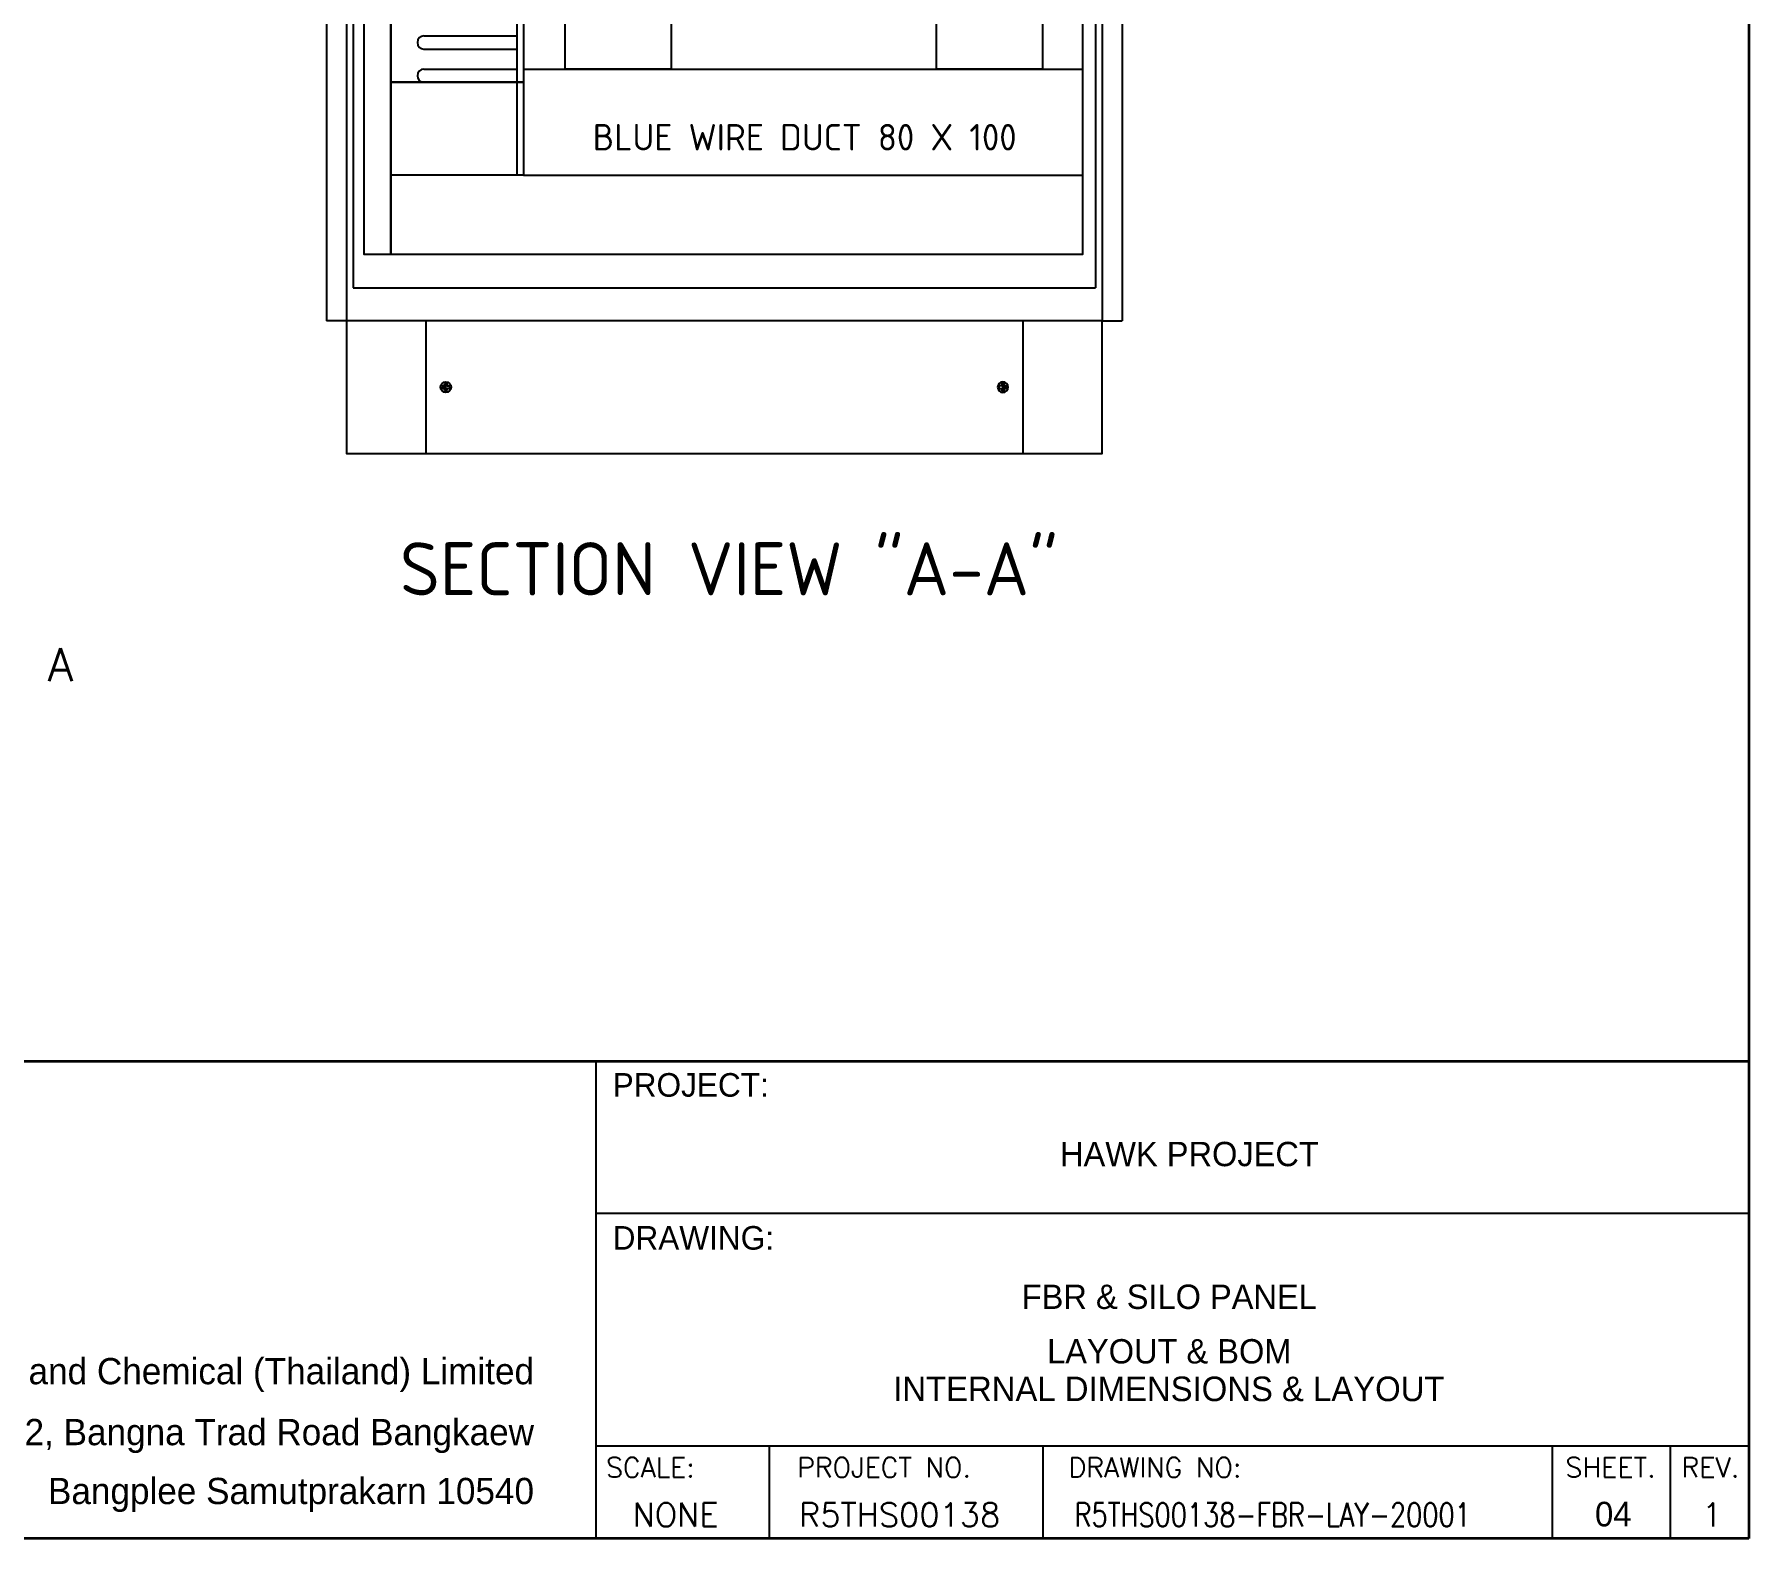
# Model space of a CAD drawing. Header units: inches. Extents: x 564911 to 603980, y 458630 to 507164.
# Drawn here: x 586706 to 587999, y 497172 to 498307 of the extents above; entities that cross this region are included whole.
import ezdxf
from ezdxf.enums import TextEntityAlignment as Align

# ---------------------------------------------------------------- set-up
doc = ezdxf.new("R2010")
doc.units = ezdxf.units.IN
doc.header["$MEASUREMENT"] = 0
for name, color, linetype in [('ASHADE', 7, 'Continuous'), ('GT_1', 9, 'Continuous'), ('HELPPOINT', 7, 'Continuous'), ('MEMBER', 7, 'Continuous'), ('TITLE_BOX', 7, 'Continuous')]:
    doc.layers.add(name, color=color, linetype=linetype)
doc.styles.add('HTX11', font='O8111901')
doc.styles.add('ISO3098B', font='ISO3098B.shx')
doc.styles.add('ROMANS', font='romans.shx', dxfattribs={"width": 0.85, "height": 25})
doc.styles.add('S', font='SIMPLEX.SHX')
doc.styles.add('T1', font='browa.ttf', dxfattribs={"height": 1000})

# ---------------------------------------------------------------- blocks, each defined once
blk = doc.blocks.new('TPA')
at = {"color": 4}
for p, q in [((566459.5, 502010.1), (566459.5, 501946.4)), ((566647.2, 502010.1), (566647.2, 501946.4))]:
    blk.add_line(p, q, dxfattribs=at)
at = {"color": 4, "ltscale": 0.5}
for p, q in [((566996.2, 502010.1), (566996.2, 501946.4)), ((566996.2, 502010.1), (566996.2, 501946.4)), ((567077.1, 502010.1), (567077.1, 501946.4)), ((567077.1, 502010.1), (567077.1, 501946.4))]:
    blk.add_line(p, q, dxfattribs=at)
at = {"layer": 'GT_1', "color": 4}
for p, q in [((566341, 501946.4), (566341, 502273.8)), ((566341, 501946.4), (566341, 502273.8)), ((566341, 502010.1), (567131, 502010.1))]:
    blk.add_line(p, q, dxfattribs=at)
at = {"layer": 'GT_1', "color": 4, "flags": 128}
blk.add_lwpolyline([(566341, 501946.4), (566341, 502273.8)], dxfattribs=at)
at = {"layer": 'HELPPOINT', "color": 4, "lineweight": 35}
for p, q in [((567131, 505019.3), (567131, 501946.4)), ((567131, 505019.3), (567131, 501946.4)), ((567131, 501946.4), (562706.8, 501946.4)), ((567131, 501946.4), (562706.8, 501946.4))]:
    blk.add_line(p, q, dxfattribs=at)
at = {"layer": 'HELPPOINT', "color": 4}
for p, q in [((566341, 502169.7), (567131, 502169.7)), ((566341, 502169.7), (567131, 502169.7)), ((566341, 502010.1), (567131, 502010.1))]:
    blk.add_line(p, q, dxfattribs=at)
at = {"layer": 'MEMBER', "color": 4, "lineweight": 35}
blk.add_line((562706.8, 502273.8), (567131, 502273.8), dxfattribs=at)
blk.add_line((562706.8, 502273.8), (567131, 502273.8), dxfattribs=at)
at = {"layer": 'MEMBER', "color": 4}
for p, q in [((566341, 502169.7), (567131, 502169.7)), ((566341, 502169.7), (567131, 502169.7)), ((566341, 502010.1), (567131, 502010.1)), ((566341, 502010.1), (567131, 502010.1))]:
    blk.add_line(p, q, dxfattribs=at)
at = {"color": 4, "ltscale": 100, "style": 'HTX11'}
for s, p in [('HAWK PROJECT', (566747.6, 502210.2)), ('FBR & SILO PANEL', (566733.8, 502112.3)), ('LAYOUT & BOM', (566733.8, 502074.9))]:
    blk.add_text(s, height=16.696, dxfattribs=at).set_placement(p, align=Align.MIDDLE_CENTER)
at = {"style": 'HTX11'}
for tag, p in [('A', (566704.3, 502037.1)), ('B', (567038.2, 501963.3))]:
    blk.add_attdef(tag, text='', height=16.8, dxfattribs=at).set_placement(p, align=Align.MIDDLE_CENTER)
at = {"layer": 'GT_1', "color": 4, "style": 'HTX11'}
for s, p in [('PROJECT:', (566352.2, 502249.5)), ('DRAWING:', (566352.2, 502144.6))]:
    blk.add_text(s, height=16.19, dxfattribs=at).set_placement(p)
at = {"layer": 'MEMBER', "color": 4, "ltscale": 0.8, "style": 'ROMANS'}
for s, height, p in [('SCALE:', 13.49, (566347.7, 501988.5)), ('PROJECT NO.', 13.495, (566478.7, 501988.5)), ('DRAWING NO:', 13.495, (566664.7, 501988.5)), ('SHEET.', 13.64, (567005.3, 501988.5)), ('REV.', 13.64, (567084.8, 501988.5)), ('NONE', 16.17, (566365.9, 501954.7)), ('R5THS00138', 16.17, (566480, 501954.7))]:
    blk.add_text(s, height=height, dxfattribs=at).set_placement(p)
at = {"layer": 'MEMBER', "color": 4, "ltscale": 0.8, "style": 'ROMANS', "width": 0.8}
blk.add_text('R5THS00138-FBR-LAY-20001', height=16.175, dxfattribs=at).set_placement((566668.8, 501954.7))
at = {"layer": 'MEMBER', "color": 4, "ltscale": 0.8, "style": 'ROMANS'}
blk.add_text('1', height=16.2, dxfattribs=at).set_placement((567105.9, 501954.7), align=Align.CENTER)
at = {"layer": 'TITLE_BOX', "color": 7, "linetype": 'ByBlock', "style": 'T1'}
for s, p in [('National Starch and Chemical (Thailand) Limited', (566298.3, 502052.3)), ('40/14 Moo 12, Bangna Trad Road Bangkaew', (566298.3, 502010.5)), ('Bangplee Samutprakarn 10540', (566298.3, 501970.1))]:
    blk.add_text(s, height=18, dxfattribs=at).set_placement(p, align=Align.RIGHT)
blk = doc.blocks.new('M6')
for p, q in [((-3.1, -0.5), (-3.1, 0.5)), ((-2.6, 1), (-1.6, 1)), ((-1.1, 1.5), (-1.1, 2.5)), ((-0.6, 3), (0.4, 3)), ((-0.1, 0), (-0.1, 3)), ((0.9, 2.5), (0.9, 1.5)), ((1.4, 1), (2.4, 1)), ((2.9, 0.5), (2.9, -0.5)), ((-0.1, 0), (-3.1, 0)), ((-1.6, -1), (-2.6, -1)), ((-1.1, -2.5), (-1.1, -1.5)), ((0.4, -3), (-0.6, -3)), ((-0.1, -3), (-0.1, 0)), ((0.9, -1.5), (0.9, -2.5)), ((2.4, -1), (1.4, -1))]:
    blk.add_line(p, q)
blk.add_circle((-0.1, 0), 4)
for centre, radius, start, end in [((-2.6, 0.5), 0.5, 90, 180), ((-1.6, 1.5), 0.5, 270, 0), ((-0.6, 2.5), 0.5, 90, 180), ((0.4, 2.5), 0.5, 0, 90), ((0.8, 2.9), 0.1, 0, 90), ((1.4, 1.5), 0.5, 180, 270), ((2.4, 0.5), 0.5, 0, 90), ((-2.6, -0.5), 0.5, 180, 270), ((-1.6, -1.5), 0.5, 0, 90), ((-0.6, -2.5), 0.5, 180, 270), ((0.4, -2.5), 0.5, 270, 0), ((1.4, -1.5), 0.5, 90, 180), ((2.4, -0.5), 0.5, 270, 0)]:
    blk.add_arc(centre, radius, start, end)

msp = doc.modelspace()

# ---------------------------------------------------------------- linework, layer by layer
at = {"color": 4}
for p, q in [((587075.28887, 498280.88081), (587496.79344, 498280.88081)), ((587075.28887, 498200.88081), (587496.79344, 498200.88081))]:
    msp.add_line(p, q, dxfattribs=at)
at = {"color": 0}
for p, q in [((587070.28887, 498270.88081), (587070.28887, 498200.88081)), ((587001.78887, 498090.88081), (587001.78887, 497990.88081)), ((587451.78887, 498090.88081), (587451.78887, 497990.88081))]:
    msp.add_line(p, q, dxfattribs=at)
msp.add_line((586946.78887, 498115.88081), (587506.78887, 498115.88081))
at = {"color": 6}
for points in [[(586975.28887, 498140.88081), (586955.28887, 498140.88081), (586955.28887, 500040.88081), (586975.28887, 500040.88081)], [(586975.29344, 500040.88081), (587496.79344, 500040.88081), (587496.79344, 498140.88081), (586975.29344, 498140.88081)]]:
    msp.add_lwpolyline(points, close=True, dxfattribs=at)
at = {"color": 4}
for points in [[(587106.79344, 499960.88081), (587186.79344, 499960.88081), (587186.79344, 498280.88081), (587106.79344, 498280.88081)], [(587386.79344, 499960.88081), (587466.79344, 499960.88081), (587466.79344, 498280.88081), (587386.79344, 498280.88081)]]:
    msp.add_lwpolyline(points, close=True, dxfattribs=at)
msp.add_lwpolyline([(586975.29344, 498270.88081), (587075.28887, 498270.88081), (587075.28887, 498200.88081), (586975.29344, 498200.88081)], close=True)
at = {"layer": 'ASHADE', "color": 0}
for p, q in [((586926.78887, 500090.88081), (586926.78887, 498090.88081)), ((586941.78887, 500090.88081), (586941.78887, 498090.88081)), ((586946.78887, 500090.88081), (586946.78887, 498115.88081)), ((587506.78887, 500090.88081), (587506.78887, 498115.88081)), ((587511.78887, 500090.88081), (587511.78887, 498090.88081)), ((587526.78887, 500090.88081), (587526.78887, 498090.88081)), ((587000.28887, 498270.88081), (587070.28887, 498270.88081)), ((586941.78887, 498090.88081), (586926.78887, 498090.88081)), ((587511.78887, 498090.88081), (587526.78887, 498090.88081))]:
    msp.add_line(p, q, dxfattribs=at)
at = {"layer": 'ASHADE', "color": 145}
msp.add_line((586975.28887, 500040.88081), (586975.28887, 498140.88081), dxfattribs=at)
at = {"layer": 'ASHADE', "color": 4}
for p, q in [((587070.28887, 499940.88081), (587070.28887, 498270.88081)), ((587075.28887, 499940.88081), (587075.28887, 498270.88081)), ((587000.28887, 498305.88081), (587070.28887, 498305.88081)), ((587000.28887, 498295.88081), (587070.28887, 498295.88081)), ((587000.28887, 498280.88081), (587070.28887, 498280.88081)), ((587075.28887, 498270.88081), (586975.28887, 498270.88081))]:
    msp.add_line(p, q, dxfattribs=at)
at = {"layer": 'ASHADE', "color": 7}
msp.add_line((587506.78887, 498090.88081), (586946.78887, 498090.88081), dxfattribs=at)
msp.add_lwpolyline([(587511.78887, 498090.88081), (586941.78887, 498090.88081), (586941.78887, 497990.88081), (587511.78887, 497990.88081), (587511.78887, 498090.88081)], dxfattribs=at)
at = {"layer": 'ASHADE', "color": 4}
for centre in [(587000.28887, 498300.88081), (587000.28887, 498275.88081)]:
    msp.add_arc(centre, 5, 90, 270, dxfattribs=at)

# ---------------------------------------------------------------- block references
ref = msp.add_blockref('TPA', (-35844.86445, -54968.83293), dxfattribs=dict(xscale=1.099999999998545, yscale=1.099999999998545, zscale=1.1))
ref.add_attrib('SHT', '04', dxfattribs={"height": 18.526821, "style": 'HTX11'}).set_placement((587897.12925, 497190.74383), align=Align.MIDDLE_CENTER)
ref.add_attrib('B', 'INTERNAL DIMENSIONS & LAYOUT', dxfattribs={"height": 18.5268206, "style": 'HTX11'}).set_placement((587561.98046, 497285.21824), align=Align.MIDDLE_CENTER)
msp.add_blockref('M6', (587016.8439, 498040.86795))
at = {"xscale": -1}
msp.add_blockref('M6', (587436.73384, 498040.86795), dxfattribs=at)

# ---------------------------------------------------------------- texts
at = {"color": 4, "style": 'ISO3098B'}
msp.add_text('BLUE WIRE DUCT 80 X 100', height=20, dxfattribs=at).set_placement((587127.4925, 498219.46894, 87.35491))
at = {"color": 7, "style": 'ISO3098B'}
msp.add_text('SECTION VIEW "A-A"', height=40, dxfattribs=at).set_placement((587230.31546, 497903.85967), align=Align.MIDDLE_CENTER)
at = {"color": 2, "style": 'S'}
msp.add_text('A', height=25, dxfattribs=at).set_placement((586726.27473, 497831.57902), align=Align.MIDDLE_CENTER)

doc.saveas('drawing.dxf')
